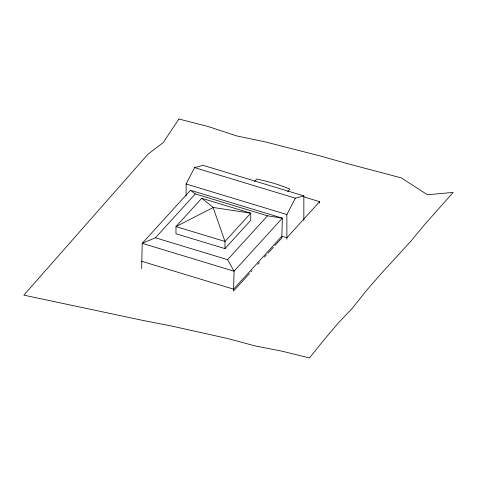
<?xml version="1.0" encoding="UTF-8"?>
<svg xmlns="http://www.w3.org/2000/svg" width="477" height="477" viewBox="0 0 477 477"><rect width="100%" height="100%" fill="white"/><g stroke="black" fill="none" stroke-linecap="round" stroke-linejoin="round"><path stroke-width="0.72" d="M233.539 291.036L234.082 271.198L227.577 259.679L155.407 237.784L142.206 243.33L141.663 268.599M186.113 195.904L186.113 183.985L194.592 167.612L203.077 165.34L303.843 195.898L303.843 220.457M286.874 239.233L286.874 214.543L295.358 198.176L303.843 195.898M190.472 190.287L142.206 243.33L234.082 271.198L282.348 218.15L190.472 190.287L195.326 193.912L267.502 215.807L282.348 218.15L281.806 237.993L274.841 245.649M155.407 237.784L195.326 193.912M201.723 198.301L175.977 226.593L175.977 233.76L224.983 248.618L250.723 220.326L250.723 213.165L201.723 198.301L213.285 207.477L250.723 213.165L224.983 241.457L224.983 248.618M213.159 207.608L224.983 241.457L175.977 226.593L213.285 207.477M254.39 181.558L256.65 179.072A121.432 70.107 0 0 1 289.933 189.166L287.673 191.653M227.577 259.679L267.502 215.807M234.04 290.487L249.465 273.536M250.956 271.896L251.951 270.805M257.92 264.24L259.416 262.6M264.389 257.133L266.381 254.945M267.877 253.305L273.351 247.289M303.932 196.918L319.608 201.67L286.874 237.779L281.853 236.252L233.593 289.163L141.663 261.283M194.592 167.612L295.358 198.176M186.113 183.985L286.874 214.543M319.608 201.67L319.608 203.13M178.899 119.029L163.176 142.611L147.936 154.214L23.85 295.144L142.712 320.389L171.505 326.018L227.577 338.497L255.147 345.92L282.384 351.263L309.442 357.971L323.686 340.22L338.026 323.293L352.127 308.488L366.783 290.099L381.183 273.625L410.548 241.559L424.596 224.601L453.15 192.44L427.392 194.735L401.282 177.873L347.918 163.772L320.407 156.021L265.117 141.866L236.789 135.945L208.103 126.506L178.899 119.029"/></g></svg>
